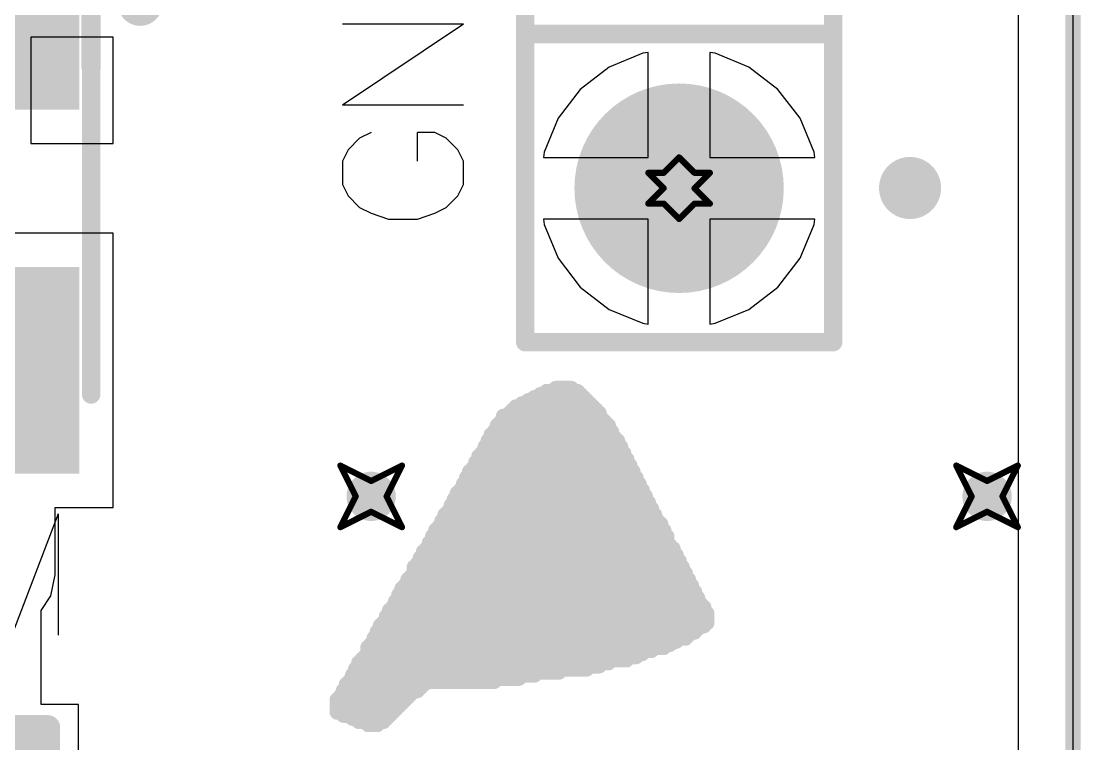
# Model space of a CAD drawing. Header units: millimetres. Extents: x 2.26 to 6.57, y 1.2 to 4.64.
# Drawn here: x 4.8946 to 5.2387, y 4.0229 to 4.2574 of the extents above; entities that cross this region are included whole.
import ezdxf

# ---------------------------------------------------------------- set-up
doc = ezdxf.new("R2010")
doc.units = ezdxf.units.MM
doc.header["$MEASUREMENT"] = 0
for name, color, linetype in [('BottomLayer', 5, 'Continuous'), ('BottomSolder', 6, 'Continuous'), ('DrillDrawing', 1, 'Continuous'), ('KeepOutLayer', 6, 'Continuous'), ('Mechanical1', 6, 'Continuous'), ('MultiLayer', 9, 'Continuous'), ('PadHoleLayer', 156, 'Continuous'), ('TopLayer', 1, 'Continuous'), ('TopOverlay', 2, 'Continuous'), ('TopPaste', 8, 'Continuous'), ('TopSolder', 216, 'Continuous'), ('ViaHoleLayer', 16, 'Continuous')]:
    doc.layers.add(name, color=color, linetype=linetype)

# ---------------------------------------------------------------- blocks, each defined once
blk = doc.blocks.new('LOGO_ESD_5')
at = {"layer": 'TopOverlay', "const_width": 0.005}
for points in [[(0.005, 0.143), (0.018, 0.143)], [(0.007, 0.144), (0.017, 0.144)], [(0.01, 0.145), (0.015, 0.145)], [(-0.003, 0.139), (0.022, 0.139)], [(-0.001, 0.14), (0.021, 0.14)], [(0.001, 0.141), (0.02, 0.141)], [(0.003, 0.142), (0.019, 0.142)], [(-0.007, 0.136), (0.024, 0.136)], [(-0.005, 0.137), (0.024, 0.137)], [(-0.004, 0.138), (0.023, 0.138)], [(-0.009, 0.133), (0.027, 0.133)], [(-0.009, 0.132), (0.027, 0.132)], [(-0.008, 0.134), (0.026, 0.134)], [(-0.007, 0.135), (0.025, 0.135)], [(-0.011, 0.13), (0.028, 0.13)], [(-0.011, 0.129), (0.029, 0.129)], [(-0.01, 0.131), (0.028, 0.131)], [(-0.013, 0.126), (0.031, 0.126)], [(-0.013, 0.125), (0.031, 0.125)], [(-0.012, 0.128), (0.03, 0.128)], [(-0.012, 0.127), (0.03, 0.127)], [(-0.015, 0.123), (0.032, 0.123)], [(-0.015, 0.122), (0.033, 0.122)], [(-0.014, 0.124), (0.032, 0.124)], [(-0.018, 0.118), (0.035, 0.118)], [(-0.017, 0.119), (0.034, 0.119)], [(-0.016, 0.121), (0.033, 0.121)], [(-0.016, 0.12), (0.034, 0.12)], [(-0.019, 0.116), (0.036, 0.116)], [(-0.019, 0.115), (0.036, 0.115)], [(-0.018, 0.117), (0.035, 0.117)], [(-0.021, 0.112), (0.038, 0.112)], [(-0.02, 0.114), (0.037, 0.114)], [(-0.02, 0.113), (0.037, 0.113)], [(-0.023, 0.109), (0.039, 0.109)], [(-0.023, 0.108), (0.04, 0.108)], [(-0.022, 0.111), (0.038, 0.111)], [(-0.022, 0.11), (0.039, 0.11)], [(-0.025, 0.105), (0.041, 0.105)], [(-0.024, 0.107), (0.04, 0.107)], [(-0.024, 0.106), (0.041, 0.106)], [(-0.027, 0.102), (0.043, 0.102)], [(-0.027, 0.101), (0.044, 0.101)], [(-0.026, 0.104), (0.042, 0.104)], [(-0.026, 0.103), (0.042, 0.103)], [(-0.029, 0.099), (0.045, 0.099)], [(-0.029, 0.098), (0.045, 0.098)], [(-0.028, 0.1), (0.044, 0.1)], [(-0.031, 0.095), (0.046, 0.095)], [(-0.031, 0.094), (0.047, 0.094)], [(-0.03, 0.097), (0.046, 0.097)], [(-0.03, 0.096), (0.046, 0.096)], [(-0.033, 0.092), (0.048, 0.092)], [(-0.033, 0.091), (0.049, 0.091)], [(-0.032, 0.093), (0.048, 0.093)], [(-0.036, 0.087), (0.051, 0.087)], [(-0.035, 0.088), (0.05, 0.088)], [(-0.034, 0.09), (0.049, 0.09)], [(-0.034, 0.089), (0.05, 0.089)], [(-0.037, 0.084), (0.052, 0.084)], [(-0.036, 0.086), (0.051, 0.086)], [(-0.036, 0.085), (0.052, 0.085)], [(-0.039, 0.081), (0.054, 0.081)], [(-0.038, 0.083), (0.053, 0.083)], [(-0.038, 0.082), (0.053, 0.082)], [(-0.041, 0.078), (0.055, 0.078)], [(-0.041, 0.077), (0.056, 0.077)], [(-0.04, 0.08), (0.054, 0.08)], [(-0.04, 0.079), (0.055, 0.079)], [(-0.043, 0.074), (0.058, 0.074)], [(-0.042, 0.076), (0.056, 0.076)], [(-0.042, 0.075), (0.057, 0.075)], [(-0.045, 0.071), (0.059, 0.071)], [(-0.045, 0.07), (0.059, 0.07)], [(-0.044, 0.073), (0.058, 0.073)], [(-0.044, 0.072), (0.059, 0.072)], [(-0.047, 0.068), (0.058, 0.068)], [(-0.047, 0.067), (0.056, 0.067)], [(-0.046, 0.069), (0.059, 0.069)], [(-0.049, 0.064), (0.052, 0.064)], [(-0.049, 0.063), (0.049, 0.063)], [(-0.048, 0.066), (0.055, 0.066)], [(-0.048, 0.065), (0.053, 0.065)], [(-0.051, 0.061), (0.045, 0.061)], [(-0.051, 0.06), (0.041, 0.06)], [(-0.05, 0.062), (0.047, 0.062)], [(-0.054, 0.056), (0.027, 0.056)], [(-0.053, 0.057), (0.033, 0.057)], [(-0.052, 0.058), (0.036, 0.058)], [(-0.051, 0.059), (0.038, 0.059)], [(-0.055, 0.054), (0.02, 0.054)], [(-0.055, 0.053), (0.011, 0.053)], [(-0.054, 0.055), (0.024, 0.055)], [(-0.057, 0.05), (-0.01, 0.05)], [(-0.056, 0.052), (0.003, 0.052)], [(-0.056, 0.051), (-0.002, 0.051)], [(-0.059, 0.047), (-0.035, 0.047)], [(-0.059, 0.046), (-0.037, 0.046)], [(-0.058, 0.049), (-0.033, 0.049)], [(-0.058, 0.048), (-0.034, 0.048)], [(-0.061, 0.044), (-0.039, 0.044)], [(-0.061, 0.043), (-0.04, 0.043)], [(-0.06, 0.045), (-0.038, 0.045)], [(-0.061, 0.042), (-0.041, 0.042)], [(-0.061, 0.041), (-0.042, 0.041)], [(-0.061, 0.04), (-0.043, 0.04)], [(-0.059, 0.039), (-0.044, 0.039)], [(-0.056, 0.038), (-0.045, 0.038)], [(-0.054, 0.037), (-0.046, 0.037)], [(-0.051, 0.036), (-0.048, 0.036)]]:
    blk.add_lwpolyline(points, dxfattribs=at)
at = {"layer": 'TopOverlay', "const_width": 0.0025}
for points in [[(0.00375, 0.143, 1), (0.00625, 0.143, 1)], [(0.00575, 0.144, 1), (0.00825, 0.144, 1)], [(0.00875, 0.145, 1), (0.01125, 0.145, 1)], [(0.01375, 0.145, 1), (0.01625, 0.145, 1)], [(0.01575, 0.144, 1), (0.01825, 0.144, 1)], [(0.01675, 0.143, 1), (0.01925, 0.143, 1)], [(-0.00425, 0.139, 1), (-0.00175, 0.139, 1)], [(-0.00225, 0.14, 1), (0.00025, 0.14, 1)], [(-0.00025, 0.141, 1), (0.00225, 0.141, 1)], [(0.00175, 0.142, 1), (0.00425, 0.142, 1)], [(0.01775, 0.142, 1), (0.02025, 0.142, 1)], [(0.01875, 0.141, 1), (0.02125, 0.141, 1)], [(0.01975, 0.14, 1), (0.02225, 0.14, 1)], [(0.02075, 0.139, 1), (0.02325, 0.139, 1)], [(-0.00825, 0.136, 1), (-0.00575, 0.136, 1)], [(-0.00625, 0.137, 1), (-0.00375, 0.137, 1)], [(-0.00525, 0.138, 1), (-0.00275, 0.138, 1)], [(0.02175, 0.138, 1), (0.02425, 0.138, 1)], [(0.02275, 0.137, 1), (0.02525, 0.137, 1)], [(0.02275, 0.136, 1), (0.02525, 0.136, 1)], [(-0.01025, 0.133, 1), (-0.00775, 0.133, 1)], [(-0.01025, 0.132, 1), (-0.00775, 0.132, 1)], [(-0.00925, 0.134, 1), (-0.00675, 0.134, 1)], [(-0.00825, 0.135, 1), (-0.00575, 0.135, 1)], [(0.02375, 0.135, 1), (0.02625, 0.135, 1)], [(0.02475, 0.134, 1), (0.02725, 0.134, 1)], [(0.02575, 0.133, 1), (0.02825, 0.133, 1)], [(0.02575, 0.132, 1), (0.02825, 0.132, 1)], [(-0.01225, 0.13, 1), (-0.00975, 0.13, 1)], [(-0.01225, 0.129, 1), (-0.00975, 0.129, 1)], [(-0.01125, 0.131, 1), (-0.00875, 0.131, 1)], [(0.02675, 0.131, 1), (0.02925, 0.131, 1)], [(0.02675, 0.13, 1), (0.02925, 0.13, 1)], [(0.02775, 0.129, 1), (0.03025, 0.129, 1)], [(-0.01425, 0.126, 1), (-0.01175, 0.126, 1)], [(-0.01425, 0.125, 1), (-0.01175, 0.125, 1)], [(-0.01325, 0.128, 1), (-0.01075, 0.128, 1)], [(-0.01325, 0.127, 1), (-0.01075, 0.127, 1)], [(0.02875, 0.128, 1), (0.03125, 0.128, 1)], [(0.02875, 0.127, 1), (0.03125, 0.127, 1)], [(0.02975, 0.126, 1), (0.03225, 0.126, 1)], [(0.02975, 0.125, 1), (0.03225, 0.125, 1)], [(-0.01625, 0.123, 1), (-0.01375, 0.123, 1)], [(-0.01625, 0.122, 1), (-0.01375, 0.122, 1)], [(-0.01525, 0.124, 1), (-0.01275, 0.124, 1)], [(0.03075, 0.124, 1), (0.03325, 0.124, 1)], [(0.03075, 0.123, 1), (0.03325, 0.123, 1)], [(0.03175, 0.122, 1), (0.03425, 0.122, 1)], [(-0.01925, 0.118, 1), (-0.01675, 0.118, 1)], [(-0.01825, 0.119, 1), (-0.01575, 0.119, 1)], [(-0.01725, 0.121, 1), (-0.01475, 0.121, 1)], [(-0.01725, 0.12, 1), (-0.01475, 0.12, 1)], [(0.03175, 0.121, 1), (0.03425, 0.121, 1)], [(0.03275, 0.12, 1), (0.03525, 0.12, 1)], [(0.03275, 0.119, 1), (0.03525, 0.119, 1)], [(0.03375, 0.118, 1), (0.03625, 0.118, 1)], [(-0.02025, 0.116, 1), (-0.01775, 0.116, 1)], [(-0.02025, 0.115, 1), (-0.01775, 0.115, 1)], [(-0.01925, 0.117, 1), (-0.01675, 0.117, 1)], [(0.03375, 0.117, 1), (0.03625, 0.117, 1)], [(0.03475, 0.116, 1), (0.03725, 0.116, 1)], [(0.03475, 0.115, 1), (0.03725, 0.115, 1)], [(-0.02225, 0.112, 1), (-0.01975, 0.112, 1)], [(-0.02125, 0.114, 1), (-0.01875, 0.114, 1)], [(-0.02125, 0.113, 1), (-0.01875, 0.113, 1)], [(0.03575, 0.114, 1), (0.03825, 0.114, 1)], [(0.03575, 0.113, 1), (0.03825, 0.113, 1)], [(0.03675, 0.112, 1), (0.03925, 0.112, 1)], [(-0.02425, 0.109, 1), (-0.02175, 0.109, 1)], [(-0.02425, 0.108, 1), (-0.02175, 0.108, 1)], [(-0.02325, 0.111, 1), (-0.02075, 0.111, 1)], [(-0.02325, 0.11, 1), (-0.02075, 0.11, 1)], [(0.03675, 0.111, 1), (0.03925, 0.111, 1)], [(0.03775, 0.11, 1), (0.04025, 0.11, 1)], [(0.03775, 0.109, 1), (0.04025, 0.109, 1)], [(0.03875, 0.108, 1), (0.04125, 0.108, 1)], [(-0.02625, 0.105, 1), (-0.02375, 0.105, 1)], [(-0.02525, 0.107, 1), (-0.02275, 0.107, 1)], [(-0.02525, 0.106, 1), (-0.02275, 0.106, 1)], [(0.03875, 0.107, 1), (0.04125, 0.107, 1)], [(0.03975, 0.106, 1), (0.04225, 0.106, 1)], [(0.03975, 0.105, 1), (0.04225, 0.105, 1)], [(-0.02825, 0.102, 1), (-0.02575, 0.102, 1)], [(-0.02825, 0.101, 1), (-0.02575, 0.101, 1)], [(-0.02725, 0.104, 1), (-0.02475, 0.104, 1)], [(-0.02725, 0.103, 1), (-0.02475, 0.103, 1)], [(0.04075, 0.104, 1), (0.04325, 0.104, 1)], [(0.04075, 0.103, 1), (0.04325, 0.103, 1)], [(0.04175, 0.102, 1), (0.04425, 0.102, 1)], [(0.04275, 0.101, 1), (0.04525, 0.101, 1)], [(-0.03025, 0.099, 1), (-0.02775, 0.099, 1)], [(-0.03025, 0.098, 1), (-0.02775, 0.098, 1)], [(-0.02925, 0.1, 1), (-0.02675, 0.1, 1)], [(0.04275, 0.1, 1), (0.04525, 0.1, 1)], [(0.04375, 0.099, 1), (0.04625, 0.099, 1)], [(0.04375, 0.098, 1), (0.04625, 0.098, 1)], [(-0.03225, 0.095, 1), (-0.02975, 0.095, 1)], [(-0.03225, 0.094, 1), (-0.02975, 0.094, 1)], [(-0.03125, 0.097, 1), (-0.02875, 0.097, 1)], [(-0.03125, 0.096, 1), (-0.02875, 0.096, 1)], [(0.04475, 0.097, 1), (0.04725, 0.097, 1)], [(0.04475, 0.096, 1), (0.04725, 0.096, 1)], [(0.04475, 0.095, 1), (0.04725, 0.095, 1)], [(0.04575, 0.094, 1), (0.04825, 0.094, 1)], [(-0.03425, 0.092, 1), (-0.03175, 0.092, 1)], [(-0.03425, 0.091, 1), (-0.03175, 0.091, 1)], [(-0.03325, 0.093, 1), (-0.03075, 0.093, 1)], [(0.04675, 0.093, 1), (0.04925, 0.093, 1)], [(0.04675, 0.092, 1), (0.04925, 0.092, 1)], [(0.04775, 0.091, 1), (0.05025, 0.091, 1)], [(-0.03725, 0.087, 1), (-0.03475, 0.087, 1)], [(-0.03625, 0.088, 1), (-0.03375, 0.088, 1)], [(-0.03525, 0.09, 1), (-0.03275, 0.09, 1)], [(-0.03525, 0.089, 1), (-0.03275, 0.089, 1)], [(0.04775, 0.09, 1), (0.05025, 0.09, 1)], [(0.04875, 0.089, 1), (0.05125, 0.089, 1)], [(0.04875, 0.088, 1), (0.05125, 0.088, 1)], [(0.04975, 0.087, 1), (0.05225, 0.087, 1)], [(-0.03825, 0.084, 1), (-0.03575, 0.084, 1)], [(-0.03725, 0.086, 1), (-0.03475, 0.086, 1)], [(-0.03725, 0.085, 1), (-0.03475, 0.085, 1)], [(0.04975, 0.086, 1), (0.05225, 0.086, 1)], [(0.05075, 0.085, 1), (0.05325, 0.085, 1)], [(0.05075, 0.084, 1), (0.05325, 0.084, 1)], [(-0.04025, 0.081, 1), (-0.03775, 0.081, 1)], [(-0.03925, 0.083, 1), (-0.03675, 0.083, 1)], [(-0.03925, 0.082, 1), (-0.03675, 0.082, 1)], [(0.05175, 0.083, 1), (0.05425, 0.083, 1)], [(0.05175, 0.082, 1), (0.05425, 0.082, 1)], [(0.05275, 0.081, 1), (0.05525, 0.081, 1)], [(-0.04225, 0.078, 1), (-0.03975, 0.078, 1)], [(-0.04225, 0.077, 1), (-0.03975, 0.077, 1)], [(-0.04125, 0.08, 1), (-0.03875, 0.08, 1)], [(-0.04125, 0.079, 1), (-0.03875, 0.079, 1)], [(0.05275, 0.08, 1), (0.05525, 0.08, 1)], [(0.05375, 0.079, 1), (0.05625, 0.079, 1)], [(0.05375, 0.078, 1), (0.05625, 0.078, 1)], [(0.05475, 0.077, 1), (0.05725, 0.077, 1)], [(-0.04425, 0.074, 1), (-0.04175, 0.074, 1)], [(-0.04325, 0.076, 1), (-0.04075, 0.076, 1)], [(-0.04325, 0.075, 1), (-0.04075, 0.075, 1)], [(0.05475, 0.076, 1), (0.05725, 0.076, 1)], [(0.05575, 0.075, 1), (0.05825, 0.075, 1)], [(0.05675, 0.074, 1), (0.05925, 0.074, 1)], [(-0.04625, 0.071, 1), (-0.04375, 0.071, 1)], [(-0.04625, 0.07, 1), (-0.04375, 0.07, 1)], [(-0.04525, 0.073, 1), (-0.04275, 0.073, 1)], [(-0.04525, 0.072, 1), (-0.04275, 0.072, 1)], [(0.05675, 0.073, 1), (0.05925, 0.073, 1)], [(0.05775, 0.072, 1), (0.06025, 0.072, 1)], [(0.05775, 0.071, 1), (0.06025, 0.071, 1)], [(0.05775, 0.07, 1), (0.06025, 0.07, 1)], [(-0.04825, 0.068, 1), (-0.04575, 0.068, 1)], [(-0.04825, 0.067, 1), (-0.04575, 0.067, 1)], [(-0.04725, 0.069, 1), (-0.04475, 0.069, 1)], [(0.05475, 0.067, 1), (0.05725, 0.067, 1)], [(0.05675, 0.068, 1), (0.05925, 0.068, 1)], [(0.05775, 0.069, 1), (0.06025, 0.069, 1)], [(-0.05025, 0.064, 1), (-0.04775, 0.064, 1)], [(-0.05025, 0.063, 1), (-0.04775, 0.063, 1)], [(-0.04925, 0.066, 1), (-0.04675, 0.066, 1)], [(-0.04925, 0.065, 1), (-0.04675, 0.065, 1)], [(0.04775, 0.063, 1), (0.05025, 0.063, 1)], [(0.05075, 0.064, 1), (0.05325, 0.064, 1)], [(0.05175, 0.065, 1), (0.05425, 0.065, 1)], [(0.05375, 0.066, 1), (0.05625, 0.066, 1)], [(-0.05225, 0.061, 1), (-0.04975, 0.061, 1)], [(-0.05225, 0.06, 1), (-0.04975, 0.06, 1)], [(-0.05125, 0.062, 1), (-0.04875, 0.062, 1)], [(0.03975, 0.06, 1), (0.04225, 0.06, 1)], [(0.04375, 0.061, 1), (0.04625, 0.061, 1)], [(0.04575, 0.062, 1), (0.04825, 0.062, 1)], [(-0.05525, 0.056, 1), (-0.05275, 0.056, 1)], [(-0.05425, 0.057, 1), (-0.05175, 0.057, 1)], [(-0.05325, 0.058, 1), (-0.05075, 0.058, 1)], [(-0.05225, 0.059, 1), (-0.04975, 0.059, 1)], [(0.02575, 0.056, 1), (0.02825, 0.056, 1)], [(0.03175, 0.057, 1), (0.03425, 0.057, 1)], [(0.03475, 0.058, 1), (0.03725, 0.058, 1)], [(0.03675, 0.059, 1), (0.03925, 0.059, 1)], [(-0.05625, 0.054, 1), (-0.05375, 0.054, 1)], [(-0.05625, 0.053, 1), (-0.05375, 0.053, 1)], [(-0.05525, 0.055, 1), (-0.05275, 0.055, 1)], [(0.00975, 0.053, 1), (0.01225, 0.053, 1)], [(0.01875, 0.054, 1), (0.02125, 0.054, 1)], [(0.02275, 0.055, 1), (0.02525, 0.055, 1)], [(-0.05825, 0.05, 1), (-0.05575, 0.05, 1)], [(-0.05725, 0.052, 1), (-0.05475, 0.052, 1)], [(-0.05725, 0.051, 1), (-0.05475, 0.051, 1)], [(-0.01125, 0.05, 1), (-0.00875, 0.05, 1)], [(-0.00325, 0.051, 1), (-0.00075, 0.051, 1)], [(0.00175, 0.052, 1), (0.00425, 0.052, 1)], [(-0.06025, 0.047, 1), (-0.05775, 0.047, 1)], [(-0.06025, 0.046, 1), (-0.05775, 0.046, 1)], [(-0.05925, 0.049, 1), (-0.05675, 0.049, 1)], [(-0.05925, 0.048, 1), (-0.05675, 0.048, 1)], [(-0.03825, 0.046, 1), (-0.03575, 0.046, 1)], [(-0.03625, 0.047, 1), (-0.03375, 0.047, 1)], [(-0.03525, 0.048, 1), (-0.03275, 0.048, 1)], [(-0.03425, 0.049, 1), (-0.03175, 0.049, 1)], [(-0.06225, 0.044, 1), (-0.05975, 0.044, 1)], [(-0.06225, 0.043, 1), (-0.05975, 0.043, 1)], [(-0.06125, 0.045, 1), (-0.05875, 0.045, 1)], [(-0.04125, 0.043, 1), (-0.03875, 0.043, 1)], [(-0.04025, 0.044, 1), (-0.03775, 0.044, 1)], [(-0.03925, 0.045, 1), (-0.03675, 0.045, 1)], [(-0.06225, 0.042, 1), (-0.05975, 0.042, 1)], [(-0.06225, 0.041, 1), (-0.05975, 0.041, 1)], [(-0.06225, 0.04, 1), (-0.05975, 0.04, 1)], [(-0.06025, 0.039, 1), (-0.05775, 0.039, 1)], [(-0.04525, 0.039, 1), (-0.04275, 0.039, 1)], [(-0.04425, 0.04, 1), (-0.04175, 0.04, 1)], [(-0.04325, 0.041, 1), (-0.04075, 0.041, 1)], [(-0.04225, 0.042, 1), (-0.03975, 0.042, 1)], [(-0.05725, 0.038, 1), (-0.05475, 0.038, 1)], [(-0.05525, 0.037, 1), (-0.05275, 0.037, 1)], [(-0.05225, 0.036, 1), (-0.04975, 0.036, 1)], [(-0.04925, 0.036, 1), (-0.04675, 0.036, 1)], [(-0.04725, 0.037, 1), (-0.04475, 0.037, 1)], [(-0.04625, 0.038, 1), (-0.04375, 0.038, 1)]]:
    blk.add_lwpolyline(points, format="xyb", close=True, dxfattribs=at)
blk = doc.blocks.new('SIP2_2_54_9')
at = {"layer": 'BottomLayer', "const_width": 0.03}
for points in [[(-0.015, 0, 1), (0.015, 0, 1)], [(0.085, 0, 1), (0.115, 0, 1)]]:
    blk.add_lwpolyline(points, format="xyb", close=True, dxfattribs=at)
at = {"layer": 'BottomSolder', "const_width": 0.034}
for points in [[(-0.017, 0, 1), (0.017, 0, 1)], [(0.083, 0, 1), (0.117, 0, 1)]]:
    blk.add_lwpolyline(points, format="xyb", close=True, dxfattribs=at)
at = {"layer": 'MultiLayer', "const_width": 0.03}
for points in [[(-0.015, 0, 1), (0.015, 0, 1)], [(0.085, 0, 1), (0.115, 0, 1)]]:
    blk.add_lwpolyline(points, format="xyb", close=True, dxfattribs=at)
at = {"layer": 'PadHoleLayer', "const_width": 0.02}
for points in [[(-0.01, 0, 1), (0.01, 0, 1)], [(0.09, 0, 1), (0.11, 0, 1)]]:
    blk.add_lwpolyline(points, format="xyb", close=True, dxfattribs=at)
at = {"layer": 'TopLayer', "const_width": 0.03}
for points in [[(-0.015, 0, 1), (0.015, 0, 1)], [(0.085, 0, 1), (0.115, 0, 1)]]:
    blk.add_lwpolyline(points, format="xyb", close=True, dxfattribs=at)
at = {"layer": 'TopOverlay', "const_width": 0.006}
for points in [[(-0.04996, 0.04996), (0.15004, 0.04996)], [(-0.04996, 0.04996), (-0.04996, -0.05004)], [(0.05004, 0.04996), (0.05004, -0.05004)], [(0.15004, 0.04996), (0.15004, -0.05004)], [(-0.04996, -0.05004), (0.15004, -0.05004)]]:
    blk.add_lwpolyline(points, dxfattribs=at)
at = {"layer": 'TopOverlay'}
for points, const_width in [([(-0.05146, 0.04996, 1), (-0.04846, 0.04996, 1)], 0.003), ([(-0.05146, 0.04996, 1), (-0.04846, 0.04996, 1)], 0.003), ([(0.04854, 0.04996, 1), (0.05154, 0.04996, 1)], 0.003), ([(0.14854, 0.04996, 1), (0.15154, 0.04996, 1)], 0.003), ([(0.14854, 0.04996, 1), (0.15154, 0.04996, 1)], 0.003), ([(-0.05146, -0.05004, 1), (-0.04846, -0.05004, 1)], 0.003), ([(-0.05146, -0.05004, 1), (-0.04846, -0.05004, 1)], 0.003), ([(0.04854, -0.05004, 1), (0.05154, -0.05004, 1)], 0.003), ([(0.14854, -0.05004, 1), (0.15154, -0.05004, 1)], 0.003), ([(0.14854, -0.05004, 1), (0.15154, -0.05004, 1)], 0.003), ([(0.00516, -0.075, 1), (-0.005, -0.075, 1)], 0.01), ([(-0.0075, -0.075, 1), (-0.0025, -0.075, 1)], 0.005), ([(0.00266, -0.075, 1), (0.00766, -0.075, 1)], 0.005)]:
    blk.add_lwpolyline(points, format="xyb", close=True, dxfattribs=dict(at, const_width=const_width))
at = {"layer": 'TopSolder', "const_width": 0.034}
for points in [[(-0.017, 0, 1), (0.017, 0, 1)], [(0.083, 0, 1), (0.117, 0, 1)]]:
    blk.add_lwpolyline(points, format="xyb", close=True, dxfattribs=at)
blk = doc.blocks.new('HSMF_A201_96')
at = {"layer": 'TopLayer'}
for points in [[(-0.08858, 0.05118), (-0.08858, 0.00787), (-0.02953, 0.05118), (-0.02953, 0.00787)], [(0.02953, 0.05118), (0.02953, 0.00787), (0.08858, 0.05118), (0.08858, 0.00787)], [(-0.08858, -0.00787), (-0.08858, -0.05118), (-0.02953, -0.00787), (-0.02953, -0.05118)], [(0.02953, -0.00787), (0.02953, -0.05118), (0.08858, -0.00787), (0.08858, -0.05118)]]:
    blk.add_solid(points, dxfattribs=at)
at = {"layer": 'TopOverlay'}
for points, const_width in [([(-0.05761, 0.075, 1), (-0.06223, 0.075, 1)], 0.00984), ([(-0.06469, 0.075, 1), (-0.05977, 0.075, 1)], 0.00492), ([(-0.06008, 0.075, 1), (-0.05515, 0.075, 1)], 0.00492), ([(-0.10252, 0.05906, 1), (-0.09937, 0.05906, 1)], 0.00315), ([(-0.10157, 0.05906, 1), (-0.09843, 0.05906, 1)], 0.00315), ([(-0.06843, 0.05906, 1), (-0.06543, 0.05906, 1)], 0.003), ([(-0.04094, 0.05906, 1), (-0.0378, 0.05906, 1)], 0.00315), ([(0.06543, 0.05906, 1), (0.06843, 0.05906, 1)], 0.003), ([(-0.11126, 0.05031, 1), (-0.10811, 0.05031, 1)], 0.00315), ([(-0.06843, -0.05906, 1), (-0.06543, -0.05906, 1)], 0.003), ([(0.06543, -0.05906, 1), (0.06843, -0.05906, 1)], 0.003)]:
    blk.add_lwpolyline(points, format="xyb", close=True, dxfattribs=dict(at, const_width=const_width))
for points, const_width in [([(-0.10969, 0.05031), (-0.10094, 0.05906)], 0.0063), ([(-0.03937, 0.05906), (-0.1, 0.05906)], 0.0063), ([(0.06693, 0.05906), (-0.06693, 0.05906)], 0.006), ([(0.06693, -0.05906), (-0.06693, -0.05906)], 0.006)]:
    blk.add_lwpolyline(points, dxfattribs=dict(at, const_width=const_width))
at = {"layer": 'TopPaste'}
for points in [[(-0.08858, 0.05118), (-0.08858, 0.00787), (-0.02953, 0.05118), (-0.02953, 0.00787)], [(0.02953, 0.05118), (0.02953, 0.00787), (0.08858, 0.05118), (0.08858, 0.00787)], [(-0.08858, -0.00787), (-0.08858, -0.05118), (-0.02953, -0.00787), (-0.02953, -0.05118)], [(0.02953, -0.00787), (0.02953, -0.05118), (0.08858, -0.00787), (0.08858, -0.05118)]]:
    blk.add_solid(points, dxfattribs=at)
at = {"layer": 'TopSolder'}
for points in [[(-0.09258, 0.05518), (-0.09258, 0.00387), (-0.02553, 0.05518), (-0.02553, 0.00387)], [(0.02553, 0.05518), (0.02553, 0.00387), (0.09258, 0.05518), (0.09258, 0.00387)], [(-0.09258, -0.00387), (-0.09258, -0.05518), (-0.02553, -0.00387), (-0.02553, -0.05518)], [(0.02553, -0.00387), (0.02553, -0.05518), (0.09258, -0.00387), (0.09258, -0.05518)]]:
    blk.add_solid(points, dxfattribs=at)
blk = doc.blocks.new('0603R_133')
at = {"layer": 'TopLayer'}
for points in [[(-0.0125, 0.015), (-0.0425, 0.015), (-0.0125, -0.015), (-0.0425, -0.015)], [(0.0425, 0.015), (0.0125, 0.015), (0.0425, -0.015), (0.0125, -0.015)]]:
    blk.add_solid(points, dxfattribs=at)
at = {"layer": 'TopOverlay', "const_width": 0.008}
for points in [[(-0.025, 0.02), (-0.05, 0.02)], [(-0.05, -0.02), (-0.05, 0.02)], [(0.05, 0.02), (0.025, 0.02)], [(0.05, -0.02), (0.05, 0.02)], [(-0.025, -0.02), (-0.05, -0.02)], [(0.05, -0.02), (0.025, -0.02)]]:
    blk.add_lwpolyline(points, dxfattribs=at)
at = {"layer": 'TopOverlay', "const_width": 0.004}
for points in [[(-0.052, 0.02, 1), (-0.048, 0.02, 1)], [(-0.052, 0.02, 1), (-0.048, 0.02, 1)], [(-0.027, 0.02, 1), (-0.023, 0.02, 1)], [(0.023, 0.02, 1), (0.027, 0.02, 1)], [(0.048, 0.02, 1), (0.052, 0.02, 1)], [(0.048, 0.02, 1), (0.052, 0.02, 1)], [(-0.052, -0.02, 1), (-0.048, -0.02, 1)], [(-0.052, -0.02, 1), (-0.048, -0.02, 1)], [(-0.027, -0.02, 1), (-0.023, -0.02, 1)], [(0.023, -0.02, 1), (0.027, -0.02, 1)], [(0.048, -0.02, 1), (0.052, -0.02, 1)], [(0.048, -0.02, 1), (0.052, -0.02, 1)]]:
    blk.add_lwpolyline(points, format="xyb", close=True, dxfattribs=at)
at = {"layer": 'TopPaste'}
for points in [[(-0.0125, 0.015), (-0.0425, 0.015), (-0.0125, -0.015), (-0.0425, -0.015)], [(0.0425, 0.015), (0.0125, 0.015), (0.0425, -0.015), (0.0125, -0.015)]]:
    blk.add_solid(points, dxfattribs=at)
at = {"layer": 'TopSolder'}
for points in [[(-0.0085, 0.019), (-0.0465, 0.019), (-0.0085, -0.019), (-0.0465, -0.019)], [(0.0465, 0.019), (0.0085, 0.019), (0.0465, -0.019), (0.0085, -0.019)]]:
    blk.add_solid(points, dxfattribs=at)

msp = doc.modelspace()

# ---------------------------------------------------------------- linework, layer by layer
at = {"layer": 'BottomLayer'}
for p, q in [((5.21838, 4.37402), (5.21838, 3.50603)), ((5.09652, 4.24699), (5.08557, 4.24246)), ((5.09827, 4.24722), (5.09652, 4.24699)), ((5.09827, 4.21315), (5.09827, 4.24722)), ((5.12002, 4.24699), (5.11827, 4.24722)), ((5.11827, 4.24722), (5.11827, 4.21315)), ((5.13096, 4.24246), (5.12002, 4.24699)), ((5.08557, 4.24246), (5.07617, 4.23524)), ((5.14036, 4.23524), (5.13096, 4.24246)), ((5.07617, 4.23524), (5.06896, 4.22584)), ((5.14758, 4.22584), (5.14036, 4.23524)), ((5.06896, 4.22584), (5.06443, 4.2149)), ((5.15211, 4.2149), (5.14758, 4.22584)), ((5.06443, 4.2149), (5.0642, 4.21315)), ((5.0642, 4.21315), (5.09827, 4.21315)), ((5.11827, 4.21315), (5.15234, 4.21315)), ((5.15234, 4.21315), (5.15211, 4.2149)), ((5.09827, 4.19315), (5.0642, 4.19315)), ((5.0642, 4.19315), (5.06443, 4.1914)), ((5.06443, 4.1914), (5.06896, 4.18046)), ((5.09827, 4.15908), (5.09827, 4.19315)), ((5.15234, 4.19315), (5.11827, 4.19315)), ((5.11827, 4.19315), (5.11827, 4.15908)), ((5.14758, 4.18046), (5.15211, 4.1914)), ((5.15211, 4.1914), (5.15234, 4.19315)), ((5.06896, 4.18046), (5.07617, 4.17106)), ((5.14036, 4.17106), (5.14758, 4.18046)), ((5.07617, 4.17106), (5.08557, 4.16384)), ((5.13096, 4.16384), (5.14036, 4.17106)), ((5.08557, 4.16384), (5.09652, 4.15931)), ((5.12002, 4.15931), (5.13096, 4.16384)), ((5.09652, 4.15931), (5.09827, 4.15908)), ((5.11827, 4.15908), (5.12002, 4.15931))]:
    msp.add_line(p, q, dxfattribs=at)
at = {"layer": 'BottomLayer', "const_width": 0.008}
for points in [[(5.00427, 4.10315, 1), (5.01227, 4.10315, 1)], [(5.20427, 4.10315, 1), (5.21227, 4.10315, 1)]]:
    msp.add_lwpolyline(points, format="xyb", close=True, dxfattribs=at)
at = {"layer": 'DrillDrawing', "const_width": 0.002}
for points in [[(5.10327, 4.20815), (5.10827, 4.21315)], [(5.10827, 4.21315), (5.11327, 4.20815)], [(5.09827, 4.20815), (5.10327, 4.20315)], [(5.09827, 4.20815), (5.10327, 4.20815)], [(5.11327, 4.20815), (5.11827, 4.20815)], [(5.11327, 4.20315), (5.11827, 4.20815)], [(5.09827, 4.19815), (5.10327, 4.20315)], [(5.11327, 4.20315), (5.11827, 4.19815)], [(5.09827, 4.19815), (5.10327, 4.19815)], [(5.10327, 4.19815), (5.10827, 4.19315)], [(5.10827, 4.19315), (5.11327, 4.19815)], [(5.11327, 4.19815), (5.11827, 4.19815)], [(4.99827, 4.11315), (5.00827, 4.10815)], [(4.99827, 4.11315), (5.00327, 4.10315)], [(5.00827, 4.10815), (5.01827, 4.11315)], [(5.01327, 4.10315), (5.01827, 4.11315)], [(5.19827, 4.11315), (5.20827, 4.10815)], [(5.19827, 4.11315), (5.20327, 4.10315)], [(5.20827, 4.10815), (5.21827, 4.11315)], [(5.21327, 4.10315), (5.21827, 4.11315)], [(4.99827, 4.09315), (5.00327, 4.10315)], [(5.01327, 4.10315), (5.01827, 4.09315)], [(5.19827, 4.09315), (5.20327, 4.10315)], [(5.21327, 4.10315), (5.21827, 4.09315)], [(4.99827, 4.09315), (5.00827, 4.09815)], [(5.00827, 4.09815), (5.01827, 4.09315)], [(5.19827, 4.09315), (5.20827, 4.09815)], [(5.20827, 4.09815), (5.21827, 4.09315)]]:
    msp.add_lwpolyline(points, dxfattribs=at)
at = {"layer": 'DrillDrawing', "const_width": 0.001}
for points in [[(5.10777, 4.21315, 1), (5.10877, 4.21315, 1)], [(5.10777, 4.21315, 1), (5.10877, 4.21315, 1)], [(5.09777, 4.20815, 1), (5.09877, 4.20815, 1)], [(5.09777, 4.20815, 1), (5.09877, 4.20815, 1)], [(5.10277, 4.20815, 1), (5.10377, 4.20815, 1)], [(5.10277, 4.20815, 1), (5.10377, 4.20815, 1)], [(5.11277, 4.20815, 1), (5.11377, 4.20815, 1)], [(5.11277, 4.20815, 1), (5.11377, 4.20815, 1)], [(5.11777, 4.20815, 1), (5.11877, 4.20815, 1)], [(5.11777, 4.20815, 1), (5.11877, 4.20815, 1)], [(5.10277, 4.20315, 1), (5.10377, 4.20315, 1)], [(5.10277, 4.20315, 1), (5.10377, 4.20315, 1)], [(5.11277, 4.20315, 1), (5.11377, 4.20315, 1)], [(5.11277, 4.20315, 1), (5.11377, 4.20315, 1)], [(5.09777, 4.19815, 1), (5.09877, 4.19815, 1)], [(5.09777, 4.19815, 1), (5.09877, 4.19815, 1)], [(5.10277, 4.19815, 1), (5.10377, 4.19815, 1)], [(5.10277, 4.19815, 1), (5.10377, 4.19815, 1)], [(5.11277, 4.19815, 1), (5.11377, 4.19815, 1)], [(5.11277, 4.19815, 1), (5.11377, 4.19815, 1)], [(5.11777, 4.19815, 1), (5.11877, 4.19815, 1)], [(5.11777, 4.19815, 1), (5.11877, 4.19815, 1)], [(5.10777, 4.19315, 1), (5.10877, 4.19315, 1)], [(5.10777, 4.19315, 1), (5.10877, 4.19315, 1)], [(4.99777, 4.11315, 1), (4.99877, 4.11315, 1)], [(4.99777, 4.11315, 1), (4.99877, 4.11315, 1)], [(5.01777, 4.11315, 1), (5.01877, 4.11315, 1)], [(5.01777, 4.11315, 1), (5.01877, 4.11315, 1)], [(5.19777, 4.11315, 1), (5.19877, 4.11315, 1)], [(5.19777, 4.11315, 1), (5.19877, 4.11315, 1)], [(5.21777, 4.11315, 1), (5.21877, 4.11315, 1)], [(5.21777, 4.11315, 1), (5.21877, 4.11315, 1)], [(5.00777, 4.10815, 1), (5.00877, 4.10815, 1)], [(5.00777, 4.10815, 1), (5.00877, 4.10815, 1)], [(5.20777, 4.10815, 1), (5.20877, 4.10815, 1)], [(5.20777, 4.10815, 1), (5.20877, 4.10815, 1)], [(5.00277, 4.10315, 1), (5.00377, 4.10315, 1)], [(5.00277, 4.10315, 1), (5.00377, 4.10315, 1)], [(5.01277, 4.10315, 1), (5.01377, 4.10315, 1)], [(5.01277, 4.10315, 1), (5.01377, 4.10315, 1)], [(5.20277, 4.10315, 1), (5.20377, 4.10315, 1)], [(5.20277, 4.10315, 1), (5.20377, 4.10315, 1)], [(5.21277, 4.10315, 1), (5.21377, 4.10315, 1)], [(5.21277, 4.10315, 1), (5.21377, 4.10315, 1)], [(5.00777, 4.09815, 1), (5.00877, 4.09815, 1)], [(5.00777, 4.09815, 1), (5.00877, 4.09815, 1)], [(5.20777, 4.09815, 1), (5.20877, 4.09815, 1)], [(5.20777, 4.09815, 1), (5.20877, 4.09815, 1)], [(4.99777, 4.09315, 1), (4.99877, 4.09315, 1)], [(4.99777, 4.09315, 1), (4.99877, 4.09315, 1)], [(5.01777, 4.09315, 1), (5.01877, 4.09315, 1)], [(5.01777, 4.09315, 1), (5.01877, 4.09315, 1)], [(5.19777, 4.09315, 1), (5.19877, 4.09315, 1)], [(5.19777, 4.09315, 1), (5.19877, 4.09315, 1)], [(5.21777, 4.09315, 1), (5.21877, 4.09315, 1)], [(5.21777, 4.09315, 1), (5.21877, 4.09315, 1)]]:
    msp.add_lwpolyline(points, format="xyb", close=True, dxfattribs=at)
at = {"layer": 'KeepOutLayer', "const_width": 0.005}
msp.add_lwpolyline([(5.23622, 3.48819), (5.23622, 4.37402)], dxfattribs=at)
at = {"layer": 'Mechanical1'}
msp.add_line((5.23622, 3.48819), (5.23622, 4.37402), dxfattribs=at)
at = {"layer": 'MultiLayer', "const_width": 0.008}
for points in [[(5.00427, 4.10315, 1), (5.01227, 4.10315, 1)], [(5.20427, 4.10315, 1), (5.21227, 4.10315, 1)]]:
    msp.add_lwpolyline(points, format="xyb", close=True, dxfattribs=at)
at = {"layer": 'TopLayer'}
for p, q in [((5.21838, 4.37402), (5.21838, 3.50603)), ((4.92445, 4.2522), (4.8978, 4.2522)), ((4.8978, 4.2522), (4.8978, 4.21768)), ((4.92445, 4.21768), (4.92445, 4.2522)), ((5.09652, 4.24699), (5.08557, 4.24246)), ((5.09827, 4.24722), (5.09652, 4.24699)), ((5.09827, 4.21315), (5.09827, 4.24722)), ((5.12002, 4.24699), (5.11827, 4.24722)), ((5.11827, 4.24722), (5.11827, 4.21315)), ((5.13096, 4.24246), (5.12002, 4.24699)), ((5.08557, 4.24246), (5.07617, 4.23524)), ((5.14036, 4.23524), (5.13096, 4.24246)), ((5.07617, 4.23524), (5.06896, 4.22584)), ((5.14758, 4.22584), (5.14036, 4.23524)), ((5.06896, 4.22584), (5.06443, 4.2149)), ((5.15211, 4.2149), (5.14758, 4.22584)), ((4.8978, 4.21768), (4.92445, 4.21768)), ((5.06443, 4.2149), (5.0642, 4.21315)), ((5.0642, 4.21315), (5.09827, 4.21315)), ((5.11827, 4.21315), (5.15234, 4.21315)), ((5.15234, 4.21315), (5.15211, 4.2149)), ((5.09827, 4.19315), (5.0642, 4.19315)), ((5.0642, 4.19315), (5.06443, 4.1914)), ((5.06443, 4.1914), (5.06896, 4.18046)), ((5.09827, 4.15908), (5.09827, 4.19315)), ((5.15234, 4.19315), (5.11827, 4.19315)), ((5.11827, 4.19315), (5.11827, 4.15908)), ((5.14758, 4.18046), (5.15211, 4.1914)), ((5.15211, 4.1914), (5.15234, 4.19315)), ((4.92445, 4.18862), (4.80111, 4.18862)), ((4.92445, 4.09957), (4.92445, 4.18862)), ((5.06896, 4.18046), (5.07617, 4.17106)), ((5.14036, 4.17106), (5.14758, 4.18046)), ((5.07617, 4.17106), (5.08557, 4.16384)), ((5.13096, 4.16384), (5.14036, 4.17106)), ((5.08557, 4.16384), (5.09652, 4.15931)), ((5.12002, 4.15931), (5.13096, 4.16384)), ((5.09652, 4.15931), (5.09827, 4.15908)), ((5.11827, 4.15908), (5.12002, 4.15931)), ((4.90564, 4.07768), (4.90564, 4.09957)), ((4.90564, 4.09957), (4.92445, 4.09957)), ((4.90428, 4.07085), (4.90564, 4.07768)), ((4.90564, 4.07768), (4.90564, 4.07768)), ((4.90111, 4.06611), (4.90428, 4.07085)), ((4.90111, 4.03565), (4.90111, 4.06611)), ((4.91327, 4.03565), (4.90111, 4.03565)), ((4.91327, 3.97565), (4.91327, 4.03565))]:
    msp.add_line(p, q, dxfattribs=at)
at = {"layer": 'TopLayer', "const_width": 0.008}
for points in [[(5.00427, 4.10315, 1), (5.01227, 4.10315, 1)], [(5.20427, 4.10315, 1), (5.21227, 4.10315, 1)]]:
    msp.add_lwpolyline(points, format="xyb", close=True, dxfattribs=at)
at = {"layer": 'TopOverlay'}
for p, q in [((4.99891, 4.23026), (5.03827, 4.2565)), ((4.99891, 4.2565), (5.03827, 4.2565)), ((4.99891, 4.23026), (5.03827, 4.23026)), ((5.00453, 4.21939), (5.00078, 4.21564)), ((5.00828, 4.22127), (5.00453, 4.21939)), ((5.0289, 4.22127), (5.02327, 4.22127)), ((5.02327, 4.21189), (5.02327, 4.22127)), ((5.03264, 4.21939), (5.0289, 4.22127)), ((5.03639, 4.21564), (5.03264, 4.21939)), ((5.00078, 4.21564), (4.99891, 4.21189)), ((5.03827, 4.21189), (5.03639, 4.21564)), ((4.99891, 4.21189), (4.99891, 4.2044)), ((5.03827, 4.2044), (5.03827, 4.21189)), ((4.99891, 4.2044), (5.00078, 4.20065)), ((5.03639, 4.20065), (5.03827, 4.2044)), ((5.00078, 4.20065), (5.00453, 4.1969)), ((5.03264, 4.1969), (5.03639, 4.20065)), ((5.00453, 4.1969), (5.00828, 4.19502)), ((5.00828, 4.19502), (5.0139, 4.19315)), ((5.02327, 4.19315), (5.0289, 4.19502)), ((5.0289, 4.19502), (5.03264, 4.1969)), ((5.0139, 4.19315), (5.02327, 4.19315)), ((4.90661, 4.09751), (4.89161, 4.05815)), ((4.90661, 4.09751), (4.90661, 4.05815))]:
    msp.add_line(p, q, dxfattribs=at)
at = {"layer": 'ViaHoleLayer', "const_width": 0.004}
for points in [[(5.00627, 4.10315, 1), (5.01027, 4.10315, 1)], [(5.20627, 4.10315, 1), (5.21027, 4.10315, 1)]]:
    msp.add_lwpolyline(points, format="xyb", close=True, dxfattribs=at)

# ---------------------------------------------------------------- block references
for name, p, rotation in [('SIP2_2_54_9', (5.10827, 4.20315), 90), ('HSMF_A201_96', (4.85827, 4.20315), 270), ('0603R_133', (4.88327, 3.97815), 270)]:
    msp.add_blockref(name, p, dxfattribs=dict(rotation=rotation))
msp.add_blockref('LOGO_ESD_5', (5.05827, 3.99315))

doc.saveas('drawing.dxf')
